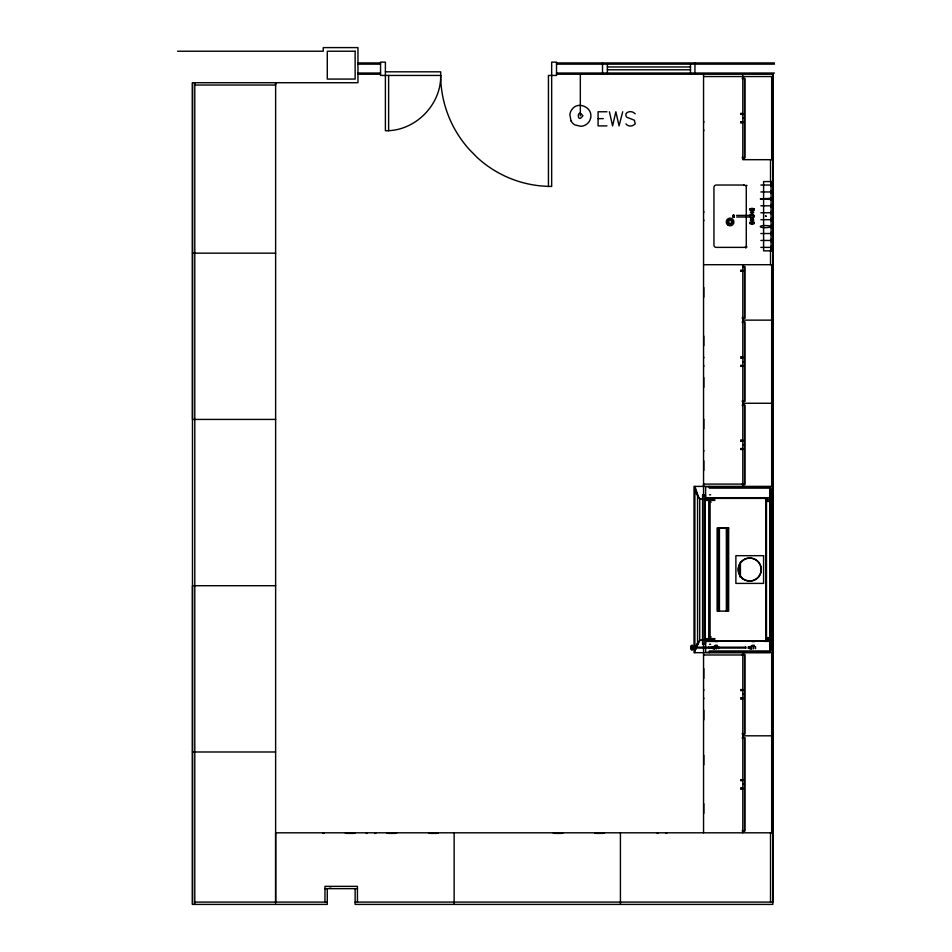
<?xml version="1.0" encoding="UTF-8"?>
<svg xmlns="http://www.w3.org/2000/svg" width="952" height="952" viewBox="0 0 952 952"><rect width="100%" height="100%" fill="white"/><g stroke="black" fill="none" stroke-linecap="round" stroke-linejoin="round"><path stroke-width="1.43" d="M327.286 888.656L327.286 904.4L192.482 904.4L192.482 585.706L275.628 585.706M177.548 51.229L323.24 51.229L323.24 47.6L357.952 47.6L357.952 82.717L192.482 82.717L192.482 419.427L275.628 419.427L275.628 902.924L275.628 832.81L772.834 832.81M194.791 904.4L194.791 82.717L194.791 85.025L275.628 85.025L275.628 82.717L275.628 419.427M703.552 486.401L703.552 484.092L742.857 484.092M703.754 813.424L703.754 803.69M703.754 764.932L703.754 755.198M703.754 470.478L703.754 460.756M703.754 428.912L703.754 419.178M749.736 215.414L736.622 215.402M736.61 217.008L749.736 217.008L749.736 216.175M770.525 902.091L770.525 832.81M770.525 264.704L770.525 249.936M770.525 182.022L770.525 159.876M556.515 74.232L772.834 74.232L772.834 902.091L355.132 902.091M734.182 217.044C733.98 218.639 730.815 214.164 734.468 215.557M580.327 115.811L580.327 74.232M440.693 75.446C441.264 105.029 414.965 131.364 385.393 130.733L385.393 62.13L380.55 62.13L380.55 75.446L440.693 75.446L440.693 71.817L385.393 71.817M590.609 117.929C593.203 107.635 578.126 100.567 572.009 109.361A10.543 10.543 0 0 0 569.879 114.787L570.974 120.785M742.381 157.08L742.262 157.937L744.833 157.949L744.833 78.278L742.262 78.29L742.381 79.147M742.381 400.673L742.262 401.518L744.833 401.53L744.833 321.859L742.262 321.871L742.381 322.728M742.381 483.806L742.262 484.651L744.833 484.675L744.833 404.993L742.262 405.017L742.381 405.861M742.381 830.215L742.262 831.06L744.833 831.072L744.833 737.55L742.262 737.562L742.381 738.419M750.676 215.902L750.676 216.509M622.703 111.765L619.074 125.89L615.837 111.765L612.612 125.89L609.387 111.765M695.757 648.038L696.174 647.003M696.233 646.539L696.614 645.599M695.507 649.431L697.983 643.314M694.889 650.942L699.732 640.577M742.381 733.218L742.262 734.063L744.833 734.087L744.833 654.405L742.262 654.429L742.381 655.273M732.719 215.83L733.992 215.259M734.42 216.699L733.421 217.223M742.679 733.956L744.547 733.79L744.547 694.389L742.81 694.389L742.81 784.162L744.547 784.162L744.547 737.836L742.727 737.729M734.254 216.628C732.671 218.246 732.29 214.379 734.159 215.652M750.604 214.807L751.937 214.188L753.496 214.807M753.496 217.603L752.151 218.222L750.604 217.603M717.368 646.396L715.249 646.265M754.281 646.432L752.163 646.229M733.088 215.354L732.719 216.699L733.944 217.163M696.59 494.207L695.186 490.339A1.214 0.857 -22 0 1 695.329 489.721L695.507 489.649M696.174 492.398L695.186 493.481L695.234 492.85M697.566 495.361L697.566 643.719M697.328 495.397A1.214 0.857 -22 0 0 697.697 495.564L697.864 495.492M742.381 317.528L742.262 318.385L744.833 318.396L744.833 266.441L742.81 266.441L742.81 264.704M556.515 73.03L774.452 73.03M357.952 62.939L380.55 62.939M556.515 62.939L774.452 62.939M357.952 64.141L380.55 64.141M556.515 64.141L774.452 64.141M607.364 66.973L690.497 66.973M607.364 69.793L690.497 69.793M357.952 73.03L380.55 73.03M357.952 74.232L380.55 74.232M703.552 76.541L772.834 76.541M772.834 76.838L771.679 76.838L771.679 159.389L772.834 159.389M742.727 78.457L744.547 78.564L744.547 117.965L742.81 117.965L742.81 74.232M606.959 111.765L598.082 111.765L598.082 125.89L606.959 125.89M742.81 113.466L740.716 113.466L740.716 114.395L742.81 114.395M598.082 118.631L603.33 118.631M742.81 121.844L740.716 121.844L740.716 122.76L742.81 122.76M742.81 157.663L744.547 157.663L744.547 118.262L742.81 118.262L742.81 159.686L772.834 159.686M772.834 181.57L763.599 181.57L763.599 250.852L772.834 250.852M771.096 183.712L771.096 186.342M760.838 185.033L770.644 185.033M548.447 186.437L551.672 186.437L551.672 62.13L556.515 62.13L556.515 75.446L548.447 75.446L548.447 186.437L541.331 185.949A109.468 109.468 0 0 1 477.059 157.377L469.764 149.964A111.217 111.217 0 0 1 440.657 75.446M771.096 190.638L771.096 193.28M760.838 191.959L770.644 191.959M771.096 197.576L771.096 200.206M770.644 198.314L760.267 198.885L770.644 199.468M771.096 204.501L771.096 207.131M760.838 205.81L770.644 205.81M751.188 208.417L752.913 208.417M751.33 210.725L752.77 210.725M751.497 211.356L752.592 211.356M771.096 211.427L771.096 214.057M750.438 212.046L753.663 212.046M750.438 212.748L753.663 212.748M760.838 212.748L770.644 212.748M771.096 218.353L771.096 220.983M750.438 219.674L753.663 219.674M760.838 219.674L770.644 219.674M750.438 220.364L753.663 220.364M751.497 221.054L752.592 221.054M751.33 221.697L752.77 221.697M751.188 224.006L752.913 224.006M771.096 225.279L771.096 227.921M770.644 226.017C756.769 224.006 756.84 229.23 770.644 227.183M771.096 232.217L771.096 234.846M760.838 233.526L770.644 233.526M771.096 239.142L771.096 241.772M760.838 240.451L770.644 240.451M771.096 246.068L771.096 248.698M760.838 247.389L770.644 247.389M192.482 253.161L275.628 253.161M703.552 264.704L772.834 264.704M772.834 264.989L771.679 264.989L771.679 319.836L772.834 319.836M742.81 270.308L740.716 270.308L740.716 271.225L742.81 271.225M742.81 318.111L744.547 318.111L744.547 266.727L742.81 266.727L742.81 361.558L744.547 361.558L744.547 322.145L742.75 322.073M742.81 320.134L772.834 320.134M772.834 320.419L771.679 320.419L771.679 402.982L772.834 402.982M742.81 357.048L740.716 357.048L740.716 357.976L742.81 357.976M742.81 365.425L740.716 365.425L740.716 366.341L742.81 366.341M742.81 401.244L744.547 401.244L744.547 361.843L742.81 361.843L742.81 444.691L744.547 444.691L744.547 405.29L742.81 405.29M742.81 403.267L772.834 403.267M772.834 403.553L771.679 403.553L771.679 486.115L772.834 486.115M742.81 440.181L740.716 440.181L740.716 441.109L742.81 441.109M742.81 448.559L740.716 448.559L740.716 449.487L742.81 449.487M742.81 484.378L744.547 484.378L744.547 444.977L742.81 444.977L742.81 486.401M772.834 486.401L694.02 486.401L694.02 652.679L772.834 652.679M772.834 488.138L709.323 488.138L709.323 486.401M769.942 489.578L771.679 489.578L771.679 491.315M709.502 494.814L710.656 494.814M705.611 497.694L769.942 497.694M708.966 498.384L705.468 498.42L705.468 494.957L702.576 494.957L702.576 644.123L705.468 644.123L705.468 640.66L707.193 640.66M710.085 498.384L765.908 498.384M705.468 498.705L714.702 498.705M702.576 499.003L701.422 499.003A3.177 3.177 0 0 1 698.482 497.003L694.889 486.401L694.889 652.679M705.468 498.991L714.702 498.991M704.896 499.395L704.896 639.684M766.479 499.288L771.096 499.431M766.479 499.859L771.096 499.717M705.468 500.145L714.702 500.145M705.468 500.431L714.702 500.431M766.479 501.454L769.942 501.454M709.002 502.144L711.168 502.144M726.352 528.431L724.044 527.967M709.038 636.924L711.132 636.924L709.002 636.936M766.479 637.626L769.942 637.626M705.468 638.649L714.702 638.649M705.611 638.792L714.559 638.792M705.468 638.935L714.702 638.935M766.479 639.22L771.096 639.22M766.479 639.363L771.096 639.363M702.374 639.684L703.29 639.684M766.479 639.649L771.096 639.649M766.479 639.792L771.096 639.792M702.576 640.089L701.422 640.089A3.177 3.177 0 0 0 698.482 642.076M705.468 640.089L714.702 640.089M705.611 640.232L714.559 640.232M705.468 640.375L714.702 640.375M708.966 640.696L705.611 640.696L705.611 652.394L769.942 652.394L769.942 486.686L705.611 486.686L705.611 498.384M765.908 640.696L710.085 641.279M705.611 641.279L766.479 641.279M705.611 641.386L718.308 641.422M751.223 641.422L755.257 641.422M764.17 641.386L769.942 641.386M709.502 644.266L710.656 644.266M715.214 645.313L717.368 645.313M752.163 645.313L754.317 645.313M691.319 645.777L692.473 645.777M715.535 646.17L717.07 646.17M752.461 646.17L754.02 646.17M693.199 647.193L712.144 647.193M717.975 647.193L745.678 647.193M693.199 648.062L715.059 648.062M717.975 648.062L745.678 648.062M691.319 649.478L692.473 649.478M769.942 649.502L771.679 649.502L771.679 647.776M772.834 650.942L709.323 650.942L709.323 652.679M772.834 652.965L771.679 652.965L771.679 735.527L772.834 735.527M742.727 654.595L744.547 654.702L744.547 694.103L742.81 694.103L742.81 652.679M703.552 654.988L744.321 654.988M742.81 689.605L740.716 689.605L740.716 690.521L742.81 690.521M742.81 697.971L740.716 697.971L740.716 698.899L742.81 698.899M742.81 735.813L772.834 735.813M772.834 736.11L771.679 736.11L771.679 832.524L772.834 832.524M192.482 751.985L275.628 751.985M742.81 779.664L740.716 779.664L740.716 780.592L742.81 780.592M742.81 788.042L740.716 788.042L740.716 788.958L742.81 788.958M742.81 830.787L744.547 830.787L744.547 784.46L742.81 784.46L742.81 832.81M322.906 833.012L323.835 833.012M345.35 833.012L355.084 833.012M366.353 833.012L367.282 833.012M374.731 833.012L375.647 833.012M386.917 833.012L396.651 833.012M428.495 833.012L438.217 833.012M553.195 833.012L562.929 833.012M594.762 833.012L604.496 833.012M657.332 833.012L658.26 833.012M665.71 833.012L666.626 833.012M322.906 833.381L323.835 833.381M346.587 833.381L353.846 833.381M366.353 833.381L367.282 833.381M374.731 833.381L375.647 833.381M388.154 833.381L395.413 833.381M429.733 833.381L436.98 833.381M554.433 833.381L561.692 833.381M596 833.381L603.259 833.381M657.332 833.381L658.26 833.381M665.71 833.381L666.626 833.381M329.428 888.24L331.165 888.24M324.977 888.656L357.44 888.656M194.791 902.091L327.286 902.091M733.468 215.283L734.159 215.485M695.329 649.359A1.214 0.857 22 0 1 695.186 648.74L697.269 643.588A1.214 0.857 22 0 1 697.697 643.528L697.887 643.528M695.567 645.42L695.353 645.944M695.614 649.145L695.376 649.121A1.214 0.857 22 0 1 695.305 648.455M635.21 113.788L633.604 112.574A6.069 6.069 0 0 0 627.142 112.574L625.928 113.788L625.928 115.406A2.63 2.63 0 0 0 628.356 117.822L634.401 120.249L635.21 123.879L633.604 125.093A6.069 6.069 0 0 1 627.142 125.093L625.928 123.879M698.482 497.003L699.732 498.503L699.684 640.601M695.329 489.721L697.697 495.564M772.834 74.232L772.834 904.4L355.132 904.4L355.132 888.656M771.679 501.454L771.679 637.626M771.096 181.57L771.096 250.852M766.479 497.694L766.479 641.386M765.908 497.801L765.908 641.279M755.555 646.598L755.555 648.657M754.496 641.422L751.985 641.422M753.901 208.845L753.901 209.999M753.901 222.411L753.901 223.565M753.817 647.074L753.817 648.383M753.234 646.229L753.234 649.026M751.485 646.229L751.485 649.026M750.997 646.301L750.997 648.955M750.581 646.503L750.581 648.752M750.307 646.92L750.307 648.324M750.2 208.845L750.2 209.999M750.2 222.411L750.2 223.565M750.081 646.765L750.081 648.49M749.926 646.706L749.926 648.55M749.736 215.057L749.736 217.365M749.105 646.92L749.105 648.336M749.022 647.146L749.022 648.11M748.201 646.86L748.201 648.395M745.678 646.86L745.678 648.395M741.072 113.466L741.072 114.395M741.072 121.844L741.072 122.76M741.072 270.308L741.072 271.225M741.072 357.048L741.072 357.976M741.072 365.425L741.072 366.341M741.072 440.181L741.072 441.109M741.072 448.559L741.072 449.487M741.072 689.605L741.072 690.521M741.072 697.971L741.072 698.899M741.072 779.664L741.072 780.592M741.072 788.042L741.072 788.958M740.418 562.132L740.418 576.948M740.085 563.608L740.085 576.948M727.804 530.014L727.804 609.066M727.506 527.967L727.506 611.113M726.352 527.967L726.352 611.113M722.318 527.967L720.009 527.967M719.426 527.967L719.426 611.113M718.605 646.598L718.605 648.657M718.272 527.967L718.272 611.113M717.986 530.014L717.986 609.066M717.534 641.422L715.035 641.422M716.868 647.074L716.868 648.383M716.285 646.229L716.285 649.026M714.536 646.229L714.536 649.026M714.048 646.301L714.048 648.955M713.631 646.503L713.631 648.752M713.524 646.824L713.524 648.419M713.191 646.92L713.191 648.324M712.977 646.706L712.977 648.55M712.524 646.706L712.524 648.55M712.156 646.92L712.156 648.336M712.12 647.015L712.12 648.241M711.251 646.86L711.251 648.395M710.085 497.694L710.085 636.936M708.752 497.694L708.752 641.422M708.728 646.86L708.728 648.395M705.182 495.064L705.182 644.016L702.862 644.016L702.862 495.064M703.754 121.487L703.754 122.415M703.754 129.865L703.754 130.793M703.754 211.558L703.754 212.486M703.754 219.936L703.754 220.852M703.754 287.552L703.754 297.286M703.754 336.044L703.754 345.778M703.754 357.048L703.754 357.976M703.754 365.425L703.754 366.341M703.754 377.611L703.754 387.345M703.754 450.439L703.754 451.355M703.754 668.601L703.754 678.324M703.754 689.593L703.754 690.521M703.754 697.971L703.754 698.899M703.754 710.168L703.754 719.902M703.552 74.232L703.552 496.04M703.552 643.766L703.552 832.81M694.936 62.939L694.936 74.232M693.199 646.908L693.199 648.348M690.89 646.765L690.89 648.49M690.497 64.141L690.497 73.435M620.418 832.81L620.418 904.4M607.364 64.141L607.364 73.435M602.521 62.939L602.521 74.232M454.14 832.81L454.14 904.4M388.63 75.446L388.63 130.733M357.44 902.091L357.44 886.348L324.977 886.348L324.977 902.091M192.482 82.717L192.482 904.4M570.974 120.785A9.829 9.829 0 0 0 574.913 124.926L580.839 126.283A10.567 10.567 0 0 0 586.384 124.403L587.86 123.153A10.293 10.293 0 0 0 590.609 117.929M753.306 216.544A1.297 1.297 0 0 1 752.699 217.33M750.926 215.557A1.297 1.297 0 0 1 751.711 214.95M752.699 215.081A1.297 1.297 0 0 1 753.175 215.557M753.448 216.58A1.44 1.44 0 0 1 751.675 217.603M750.652 216.58A1.44 1.44 0 0 1 750.652 215.83M750.795 215.485A1.44 1.44 0 0 1 751.675 214.807M752.425 214.807A1.44 1.44 0 0 1 753.294 215.485M746.963 246.806A3.463 3.463 0 0 1 746.713 247.187M746.071 247.817A3.463 3.463 0 0 1 745.702 248.079M732.623 222.649A2.594 2.594 0 0 1 732.362 223.28M727.863 220.685A2.594 2.594 0 0 1 728.268 220.138M746.713 185.235A3.463 3.463 0 0 1 746.963 185.604M697.328 643.504A1.214 0.857 22 0 1 697.804 643.243M765.491 216.092L766.324 216.318L765.491 216.092M582.743 115.811C576.805 124.879 576.96 106.719 582.743 115.811M355.132 51.229L327.286 51.229L327.286 79.076L355.132 79.076L355.132 51.229M743.964 185.033L716.249 185.033A2.309 2.309 0 0 0 713.941 187.342L713.941 245.069A2.309 2.309 0 0 0 716.249 247.377L743.964 247.377A2.309 2.309 0 0 0 746.273 245.069L746.273 187.342A2.309 2.309 0 0 0 743.964 185.033M754.281 208.845L749.819 208.845L749.819 209.999L754.281 209.999L754.281 208.845M754.281 222.411L749.819 222.411L749.819 223.565L754.281 223.565L754.281 222.411M771.394 489.863L770.239 489.863L770.239 649.216L771.394 649.216L771.394 489.863M728.661 527.967L717.118 527.967L717.118 611.113L728.661 611.113L728.661 527.967M763.599 555.682L735.884 555.682L735.884 583.397L763.599 583.397L763.599 555.682M692.473 645.396L691.319 645.396L691.319 649.859L692.473 649.859L692.473 645.396M749.474 648.55L749.474 646.706L749.391 648.55M751.068 217.901A1.963 1.963 0 0 0 754.008 216.211A1.963 1.963 0 0 0 751.068 214.509A1.963 1.963 0 0 0 751.068 217.901M751.164 217.734A1.761 1.761 0 0 0 753.817 216.211A1.761 1.761 0 0 0 751.164 214.676A1.761 1.761 0 0 0 751.164 217.734M728.197 225.291A3.82 3.82 0 0 0 733.933 221.983A3.82 3.82 0 0 0 728.197 218.662A3.82 3.82 0 0 0 728.197 225.291M728.482 223.613A2.309 2.309 0 0 0 732.338 222.578A2.309 2.309 0 0 0 729.518 219.745A2.309 2.309 0 0 0 728.482 223.613M729.315 223.351A1.583 1.583 0 0 0 731.695 221.983A1.583 1.583 0 0 0 729.315 220.602A1.583 1.583 0 0 0 729.315 223.351M743.119 579.006A11.543 11.543 0 0 0 761.243 570.545A11.543 11.543 0 0 0 744.857 559.074A11.543 11.543 0 0 0 743.119 579.006M741.679 577.602A11.4 11.4 0 0 0 760.755 572.497A11.4 11.4 0 0 0 746.784 558.527A11.4 11.4 0 0 0 741.679 577.602"/></g></svg>
